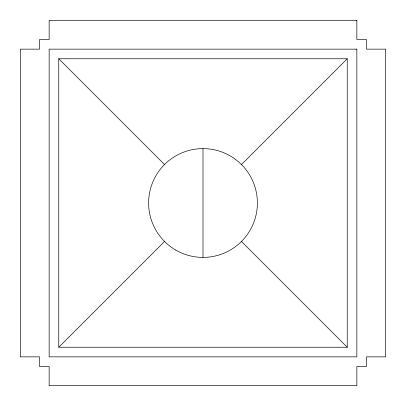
<?xml version="1.0" encoding="UTF-8"?>
<svg xmlns="http://www.w3.org/2000/svg" width="406" height="406" viewBox="0 0 406 406"><rect width="100%" height="100%" fill="white"/><g stroke="black" fill="none" stroke-linecap="round" stroke-linejoin="round"><path stroke-width="0.61" d="M58.763 347.237L58.763 58.763L347.237 58.763L347.237 347.237L58.763 347.237L164.537 241.463M241.463 164.537L347.237 58.763M58.763 58.763L164.537 164.537M241.463 241.463L347.237 347.237M203 148.606L203 257.394M356.854 20.3L49.146 20.3L49.146 39.529L39.529 39.529L39.529 49.146L20.3 49.146L20.3 356.854L39.529 356.854L39.529 366.471L49.146 366.471L49.146 385.7L356.854 385.7L356.854 366.471L366.471 366.471L366.471 356.854L385.7 356.854L385.7 49.146L366.471 49.146L366.471 39.529L356.854 39.529L356.854 20.3M356.854 49.146L49.146 49.146L49.146 356.854L356.854 356.854L356.854 49.146M175.803 250.106A54.394 54.394 0 0 0 257.394 203A54.394 54.394 0 0 0 175.803 155.894A54.394 54.394 0 0 0 175.803 250.106"/></g></svg>
